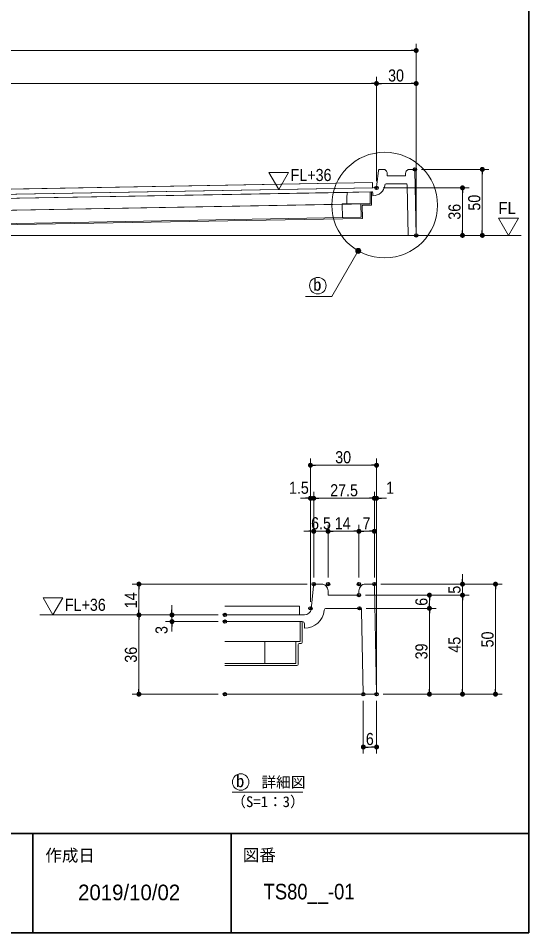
# Model space of a CAD drawing. Units: millimetres, scale not verified, with parts at other scales. Extents: x -3031 to 3031, y -1522 to 1522.
# Drawn here: x 334 to 1106, y -1385 to 0 of the extents above; entities that cross this region are included whole.
import ezdxf
from ezdxf.enums import TextEntityAlignment as Align

# ---------------------------------------------------------------- set-up
doc = ezdxf.new("R2010")
doc.units = ezdxf.units.MM
doc.header["$LTSCALE"] = 10
doc.header["$PDMODE"] = 32
doc.header["$PDSIZE"] = 5
for name, color, linetype, lineweight in [('0-0_1図面枠', 7, 'Continuous', 20), ('0-1_3一般', 7, 'Continuous', 15), ('0-2_2寸法-3', 7, 'Continuous', 15), ('0-3_2寸法-1', 7, 'Continuous', 15), ('0-4_0', 7, 'Continuous', 25), ('0-6_2寸法-2', 7, 'Continuous', 15)]:
    doc.layers.add(name, color=color, linetype=linetype, lineweight=lineweight)
doc.layers.add('0-5_Defpoints', color=7, linetype='Continuous')
doc.styles.add('ＭＳ ゴシック', font='')
doc.styles.add('ＭＳ Ｐゴシック', font='')
doc.styles.get('ＭＳ ゴシック').set_extended_font_data('MS Gothic')
doc.styles.get('ＭＳ Ｐゴシック').set_extended_font_data('MS PGothic')

# ---------------------------------------------------------------- blocks, each defined once
blk = doc.blocks.new('グループ-2')
at = {"layer": '0-0_1図面枠', "lineweight": 35}
for p, q in [((-20000, -12350), (20000, -12350)), ((12500, -12350), (12500, -13850)), ((15500, -12350), (15500, -13850))]:
    blk.add_line(p, q, dxfattribs=at)
blk.add_lwpolyline([(-20000, 13850), (20000, 13850), (20000, -13850), (-20000, -13850)], close=True, dxfattribs=at)
blk = doc.blocks.new('図面枠')
at = {"layer": '0-0_1図面枠'}
blk.add_blockref('グループ-2', (0, 0), dxfattribs=at)
at = {"layer": '0-0_1図面枠', "style": 'ＭＳ Ｐゴシック'}
for s, p in [('作成日', (12687.5, -12825.8)), ('図番', (15675, -12821.1))]:
    blk.add_text(s, height=183.4, dxfattribs=at).set_placement(p, align=Align.BOTTOM_LEFT)
blk = doc.blocks.new('グループ-21')
at = {"layer": '0-1_3一般'}
for p, q in [((17704.1, -2517.6), (17726.5, -2308.2)), ((17746.4, -2290.3), (17798.4, -2290.3)), ((18198.4, -2290.3), (18258.8, -2290.3)), ((18278.8, -2309.9), (18298.4, -3290.3)), ((6517.3, -2770.1), (17645.5, -2571.2)), ((17823.5, -2529.5), (17823.6, -2528.2)), ((17843.5, -2510.3), (18143.2, -2510.3)), ((18163.2, -2529.9), (18178.4, -3290.3)), ((6538, -2829.7), (17623.4, -2631.6)), ((17603.4, -2632), (17257, -2638.2)), ((17603.4, -2632), (17603.4, -2812)), ((17623.4, -2632), (17623.4, -2821.9)), ((17643.8, -2651.6), (17643.8, -2690.3)), ((17643.8, -2690.3), (17644.5, -2690.3)), ((6518.4, -3010.1), (17603.4, -2812)), ((17481.4, -2844.2), (17486.4, -3024.2)), ((17491.2, -2834), (17613.6, -2831.8)), ((10248.4, -3143.5), (17466.2, -3014.5)), ((10248.4, -3163.5), (17476.5, -3034.3)), ((17464.2, -3007.6), (17464.3, -3007.4)), ((6158.4, -3290.3), (19885, -3290.3))]:
    blk.add_line(p, q, dxfattribs=at)
for points in [[(17858.4, -2350.3), (17858.4, -2390.3), (18138.4, -2390.3), (18138.4, -2350.3)], [(6518.4, -2770.1), (6518.4, -2690.1), (17638.4, -2491.4), (17638.4, -2571.4)], [(17257, -2638.2), (10248.4, -2763.4), (10248.4, -2943.5), (17178, -2819.6)], [(17249.1, -2814.6), (17460.8, -2814.6), (17603.4, -2812), (17603.4, -2632)], [(17178, -2819.6), (17178, -2814.6), (17249.1, -2814.6)], [(17461.2, -3014.6), (17461.3, -3014.4), (17461.4, -3014.3), (17461.5, -3014.1), (17461.5, -3013.9), (17461.6, -3013.7), (17461.7, -3013.5), (17461.8, -3013.4), (17461.8, -3013.2), (17461.9, -3013), (17462, -3012.8), (17462.1, -3012.6), (17462.1, -3012.5), (17462.2, -3012.3), (17462.3, -3012.1), (17462.4, -3011.9), (17462.4, -3011.7), (17462.5, -3011.6), (17462.6, -3011.4), (17462.7, -3011.2), (17462.7, -3011), (17462.8, -3010.8), (17462.9, -3010.7), (17463, -3010.5), (17463, -3010.3), (17463.1, -3010.1), (17463.2, -3009.9), (17463.3, -3009.8), (17463.4, -3009.6), (17463.4, -3009.4), (17463.5, -3009.2), (17463.6, -3009), (17463.7, -3008.9), (17463.7, -3008.7), (17463.8, -3008.5), (17463.9, -3008.3), (17464, -3008.1), (17464, -3008), (17464.1, -3007.8), (17464.2, -3007.6)]]:
    blk.add_lwpolyline(points, dxfattribs=at)
for points in [[(17638.4, -2571.4), (17638.4, -2491.4), (10248.4, -2623.4), (10248.4, -2703.4)], [(17178, -2819.6), (17460.8, -2814.6), (17466.2, -3014.5), (17183.4, -3019.6)]]:
    blk.add_lwpolyline(points, close=True, dxfattribs=at)
for centre, radius, start, end in [((17746.4, -2310.3), 20, 131.94225, 173.8845), ((17746.4, -2310.3), 20, 90, 131.94225), ((17798.4, -2350.3), 60, 45, 90), ((17798.4, -2350.3), 60, 0, 45), ((18198.4, -2350.3), 60, 135, 180), ((18198.4, -2350.3), 60, 90, 135), ((18258.8, -2310.3), 20, 45.56132, 90), ((18258.8, -2310.3), 20, 1.12264, 45.56132), ((17644.5, -2510.3), 180, 270, 353.8845), ((17644.4, -2511.2), 60, 271.02378, 312.45414), ((17644.4, -2511.2), 60, 312.45414, 353.8845), ((17843.5, -2530.3), 20, 90, 173.8845), ((18143.2, -2530.3), 20, 45.57311, 90), ((18143.2, -2530.3), 20, 1.14623, 45.57311), ((17997.1, -2759.9), 750, 170.65753, 180), ((17997.1, -2759.9), 750, 170.65753, 180), ((17997.1, -2759.9), 750, 180, 184.17756), ((17997.1, -2759.9), 750, 180, 184.17756), ((17623.8, -2651.6), 20, 45.51189, 91.02378), ((17623.8, -2651.6), 20, 0, 45.51189), ((17491.4, -2844), 10, 136.02378, 181.02378), ((17491.4, -2844), 10, 91.02378, 136.02378), ((17613.4, -2821.9), 10, 271.02378, 315.51189), ((17613.4, -2821.9), 10, 315.51189, 0), ((17245.3, -2906.9), 128.4, 241.14901, 241.32514), ((17476.4, -3024.3), 10, 271.02378, 316.02378), ((17476.4, -3024.3), 10, 316.02378, 1.02378)]:
    blk.add_arc(centre, radius, start, end, dxfattribs=at)
blk = doc.blocks.new('グループ-22')
at = {"layer": '0-1_3一般'}
blk.add_circle((17821.9, -2831.6), 800, dxfattribs=at)
blk.add_blockref('グループ-21', (0, 0), dxfattribs=at)
blk = doc.blocks.new('_Dot')
at = {"layer": '0-4_0'}
blk.add_line((-5, 0), (-10, 0), dxfattribs=at)
for points in [[(0, 0), (-5, 0), (-4.96, 0.63)], [(0, 0), (-4.96, -0.63), (-5, 0)], [(0, 0), (-4.96, 0.63), (-4.84, 1.24)], [(0, 0), (-4.84, -1.24), (-4.96, -0.63)], [(0, 0), (-4.84, 1.24), (-4.65, 1.84)], [(0, 0), (-4.65, -1.84), (-4.84, -1.24)], [(0, 0), (-4.65, 1.84), (-4.38, 2.41)], [(0, 0), (-4.38, -2.41), (-4.65, -1.84)], [(0, 0), (-4.38, 2.41), (-4.05, 2.94)], [(0, 0), (-4.05, -2.94), (-4.38, -2.41)], [(0, 0), (-4.05, 2.94), (-3.64, 3.42)], [(0, 0), (-3.64, -3.42), (-4.05, -2.94)], [(0, 0), (-3.64, 3.42), (-3.19, 3.85)], [(0, 0), (-3.19, -3.85), (-3.64, -3.42)], [(0, 0), (-3.19, 3.85), (-2.68, 4.22)], [(0, 0), (-2.68, -4.22), (-3.19, -3.85)], [(0, 0), (-2.68, 4.22), (-2.13, 4.52)], [(0, 0), (-2.13, -4.52), (-2.68, -4.22)], [(0, 0), (-2.13, 4.52), (-1.55, 4.76)], [(0, 0), (-1.55, -4.76), (-2.13, -4.52)], [(0, 0), (-1.55, 4.76), (-0.94, 4.91)], [(0, 0), (-0.94, -4.91), (-1.55, -4.76)], [(0, 0), (-0.94, 4.91), (-0.31, 4.99)], [(0, 0), (-0.31, -4.99), (-0.94, -4.91)], [(0, 0), (-0.31, 4.99), (0.31, 4.99)], [(0, 0), (0.31, -4.99), (-0.31, -4.99)], [(0, 0), (0.31, 4.99), (0.94, 4.91)], [(0, 0), (0.94, 4.91), (1.55, 4.76)], [(0, 0), (1.55, 4.76), (2.13, 4.52)], [(0, 0), (2.13, 4.52), (2.68, 4.22)], [(0, 0), (2.68, 4.22), (3.19, 3.85)], [(0, 0), (3.19, 3.85), (3.64, 3.42)], [(0, 0), (3.64, 3.42), (4.05, 2.94)], [(0, 0), (4.05, 2.94), (4.38, 2.41)], [(0, 0), (4.38, 2.41), (4.65, 1.84)], [(0, 0), (4.65, 1.84), (4.84, 1.24)], [(0, 0), (4.84, 1.24), (4.96, 0.63)], [(0, 0), (4.96, 0.63), (5, 0)], [(0, 0), (0.94, -4.91), (0.31, -4.99)], [(0, 0), (1.55, -4.76), (0.94, -4.91)], [(0, 0), (2.13, -4.52), (1.55, -4.76)], [(0, 0), (2.68, -4.22), (2.13, -4.52)], [(0, 0), (3.19, -3.85), (2.68, -4.22)], [(0, 0), (3.64, -3.42), (3.19, -3.85)], [(0, 0), (4.05, -2.94), (3.64, -3.42)], [(0, 0), (4.38, -2.41), (4.05, -2.94)], [(0, 0), (4.65, -1.84), (4.38, -2.41)], [(0, 0), (4.84, -1.24), (4.65, -1.84)], [(0, 0), (4.96, -0.63), (4.84, -1.24)], [(0, 0), (5, 0), (4.96, -0.63)]]:
    blk.add_solid(points, dxfattribs=at)
blk = doc.blocks.new('グループ-24')
at = {"layer": '0-2_2寸法-3'}
blk.add_circle((16810.2, -4050.7), 125, dxfattribs=at)
at = {"layer": '0-2_2寸法-3', "style": 'ＭＳ ゴシック'}
blk.add_text('b', height=186.1, dxfattribs=at).set_placement((16739.1, -4183.6), align=Align.BOTTOM_LEFT)
blk = doc.blocks.new('グループ-31')
at = {"layer": '0-1_3一般'}
for p, q in [((16778.4, -8571.2), (16865.1, -8571.2)), ((17531.8, -8571.2), (17632.4, -8571.2)), ((16708, -8948.5), (16745.2, -8601)), ((17665.7, -8603.9), (17698.4, -10237.9)), ((16906.9, -8969.9), (16907.1, -8967.7)), ((16940.2, -8937.9), (17439.7, -8937.9)), ((17473, -8970.6), (17498.4, -10237.9)), ((15404, -9037.9), (16608.6, -9037.9)), ((16574, -9137.9), (16574, -9454.6)), ((16607.4, -9171.2), (16607.4, -9237.9)), ((16607.4, -9237.9), (16608.6, -9237.9)), ((16511.5, -9487.9), (16511.5, -9787.9)), ((16557.4, -9471.2), (16528.2, -9471.2)), ((16006.8, -9771.2), (15404, -9771.2)), ((16494.8, -9804.6), (15404, -9804.6)), ((16478, -9759.7), (16478.2, -9759.4)), ((15404, -10237.9), (17698.4, -10237.9))]:
    blk.add_line(p, q, dxfattribs=at)
for points in [[(16965.1, -8671.2), (16965.1, -8737.9), (17431.8, -8737.9), (17431.8, -8671.2)], [(16531.8, -9037.9), (16531.8, -8904.6), (15404, -8904.6)], [(16570.5, -9137.9), (15404, -9137.9), (16574, -9137.9)], [(15404, -9437.9), (16540.7, -9437.9), (16540.7, -9137.9)], [(16472.9, -9771.2), (16473, -9770.9), (16473.2, -9770.6), (16473.3, -9770.3), (16473.4, -9770), (16473.6, -9769.7), (16473.7, -9769.4), (16473.8, -9769.2), (16473.9, -9768.9), (16474.1, -9768.6), (16474.2, -9768.3), (16474.3, -9768), (16474.5, -9767.7), (16474.6, -9767.4), (16474.7, -9767.1), (16474.9, -9766.8), (16475, -9766.5), (16475.1, -9766.2), (16475.3, -9765.9), (16475.4, -9765.6), (16475.5, -9765.3), (16475.7, -9765), (16475.8, -9764.7), (16475.9, -9764.4), (16476.1, -9764.1), (16476.2, -9763.8), (16476.3, -9763.5), (16476.5, -9763.2), (16476.6, -9762.9), (16476.7, -9762.6), (16476.8, -9762.3), (16477, -9762), (16477.1, -9761.7), (16477.2, -9761.4), (16477.4, -9761.1), (16477.5, -9760.8), (16477.6, -9760.6), (16477.8, -9760.3), (16477.9, -9760), (16478, -9759.7)]]:
    blk.add_lwpolyline(points, dxfattribs=at)
blk.add_lwpolyline([(16006.8, -9437.9), (16478.2, -9437.9), (16478.2, -9771.2), (16006.8, -9771.2)], close=True, dxfattribs=at)
for centre, radius, start, end in [((16778.4, -8604.6), 33.3, 90, 173.8845), ((16865.1, -8671.2), 100, 45, 90), ((17531.8, -8671.2), 100, 90, 135), ((17632.4, -8604.6), 33.3, 45.56132, 90), ((17632.4, -8604.6), 33.3, 1.12264, 45.56132), ((16865.1, -8671.2), 100, 0, 45), ((17531.8, -8671.2), 100, 135, 180), ((16608.6, -8937.9), 100, 270, 353.8845), ((16608.6, -8937.9), 300, 270, 353.8845), ((16940.2, -8971.2), 33.3, 90, 173.8845), ((17439.7, -8971.2), 33.3, 45.57311, 90), ((17439.7, -8971.2), 33.3, 1.14623, 45.57311), ((16574, -9171.2), 33.3, 0, 90), ((16528.2, -9487.9), 16.7, 90, 180), ((16557.4, -9454.6), 16.7, 270, 0), ((16113.4, -9585.3), 214, 240.12523, 240.30136), ((16494.8, -9787.9), 16.7, 270, 0)]:
    blk.add_arc(centre, radius, start, end, dxfattribs=at)
blk = doc.blocks.new('グループ-32')
at = {"layer": '0-2_2寸法-3'}
blk.add_circle((15643.4, -11568.6), 125, dxfattribs=at)
at = {"layer": '0-2_2寸法-3', "style": 'ＭＳ ゴシック'}
blk.add_text('b', height=186.1, dxfattribs=at).set_placement((15572.3, -11701.5), align=Align.BOTTOM_LEFT)
blk = doc.blocks.new('グループ-33')
at = {"layer": '0-2_2寸法-3'}
blk.add_line((15516.8, -11723.6), (16585.6, -11723.6), dxfattribs=at)
blk.add_blockref('グループ-32', (0, 0), dxfattribs=at)
at = {"layer": '0-2_2寸法-3', "style": 'ＭＳ ゴシック'}
for s, p in [('\u3000\u3000詳細図', (15512.3, -11700.7)), ('（S=1：3）', (15501.5, -11996.5))]:
    blk.add_text(s, height=162.9, dxfattribs=at).set_placement(p, align=Align.BOTTOM_LEFT)

msp = doc.modelspace()

# ---------------------------------------------------------------- hatches: boundary and pattern name
at = {"layer": '0-2_2寸法-3'}
msp.add_hatch(color=256, dxfattribs=at).paths.add_polyline_path([(852.25, -352.45, 1), (844.63, -352.45, 1)])

# ---------------------------------------------------------------- linework, layer by layer
msp.add_line((516.65, -903.79), (366.65, -903.79), dxfattribs=at)
for points in [[(728.12, -259.67), (743.12, -233.69), (713.12, -233.69)], [(1075.75, -329.03), (1090.75, -303.05), (1060.75, -303.05)], [(386.65, -903.79), (401.65, -877.81), (371.65, -877.81)]]:
    msp.add_lwpolyline(points, close=True, dxfattribs=at)
msp.add_lwpolyline([(848.44, -352.45), (808.44, -421.73), (768.44, -421.73)], dxfattribs=at)
msp.add_circle((848.44, -352.45), 3.81, dxfattribs=at)
at = {"layer": '0-3_2寸法-1'}
for p, q in [((936.09, -89.03), (936.09, -39.03)), ((-666.4, -49.03), (928.59, -49.03)), ((876.09, -247.03), (876.09, -89.03)), ((876.09, -247.03), (876.09, -89.03)), ((936.09, -319.03), (936.09, -89.03)), ((868.59, -99.03), (-606.4, -99.03)), ((883.6, -99.03), (928.59, -99.03)), ((944.09, -229.03), (1046.09, -229.03)), ((1036.09, -236.53), (1036.09, -321.53)), ((886.09, -257.03), (1016.09, -257.03)), ((1006.09, -264.53), (1006.09, -321.53)), ((946.09, -329.03), (1016.09, -329.03)), ((1016.09, -329.03), (1046.09, -329.03)), ((776.09, -717.12), (776.09, -667.12)), ((783.6, -677.12), (868.59, -677.12)), ((876.09, -717.12), (876.09, -667.12)), ((781.09, -767.12), (781.09, -717.12)), ((872.76, -767.12), (872.76, -717.12)), ((865.26, -727.12), (788.6, -727.12)), ((781.09, -847.12), (781.09, -767.12)), ((802.76, -847.12), (802.76, -767.12)), ((802.76, -847.12), (802.76, -767.12)), ((849.43, -847.12), (849.43, -767.12)), ((849.43, -847.12), (849.43, -767.12)), ((872.76, -847.12), (872.76, -767.12)), ((773.59, -777.12), (766.09, -777.12)), ((802.76, -777.12), (781.09, -777.12)), ((810.26, -777.12), (841.92, -777.12)), ((810.26, -777.12), (817.77, -777.12)), ((865.26, -777.12), (856.93, -777.12)), ((1006.09, -849.62), (1006.09, -842.12)), ((771.09, -857.12), (506.65, -857.12)), ((882.76, -857.12), (1016.09, -857.12)), ((1006.09, -873.79), (1006.09, -857.12)), ((1016.09, -857.12), (1066.09, -857.12)), ((516.65, -864.63), (516.65, -896.29)), ((1056.09, -864.63), (1056.09, -1016.29)), ((859.43, -873.79), (966.09, -873.79)), ((956.09, -886.29), (956.09, -881.29)), ((966.09, -873.79), (1016.09, -873.79)), ((966.09, -873.79), (1016.09, -873.79)), ((1006.09, -881.29), (1006.09, -1016.29)), ((1006.09, -881.29), (1006.09, -888.8)), ((860.22, -893.79), (966.09, -893.79)), ((860.22, -893.79), (966.09, -893.79)), ((636.65, -903.79), (506.65, -903.79)), ((636.65, -903.79), (506.65, -903.79)), ((516.65, -1016.29), (516.65, -911.29)), ((956.09, -901.29), (956.09, -1016.29)), ((636.65, -1023.79), (506.65, -1023.79)), ((886.09, -1023.79), (966.09, -1023.79)), ((966.09, -1023.79), (1016.09, -1023.79)), ((1016.09, -1023.79), (1066.09, -1023.79)), ((856.09, -1033.79), (856.09, -1113.79)), ((876.09, -1033.79), (876.09, -1113.79)), ((863.6, -1103.79), (868.59, -1103.79))]:
    msp.add_line(p, q, dxfattribs=at)
at = {"layer": '0-5_Defpoints'}
for p in [(936.09, -49.03), (936.09, -99.03), (936.09, -99.03), (934.09, -229.03), (876.09, -257.03), (936.09, -329.03), (1006.09, -329.03), (1036.09, -329.03), (876.09, -677.12), (776.09, -727.12), (781.09, -727.12), (876.09, -727.12), (876.09, -727.12), (781.09, -777.12), (849.43, -777.12), (872.76, -777.12), (781.09, -857.12), (802.76, -857.12), (849.43, -857.12), (872.76, -857.12), (872.76, -857.12), (1006.09, -857.12), (1006.09, -857.12), (849.43, -873.79), (956.09, -873.79), (956.09, -873.79), (776.09, -893.79), (850.22, -893.79), (516.65, -903.79), (516.65, -903.79), (566.65, -903.79), (646.65, -903.79), (646.65, -913.79), (646.65, -1023.79), (856.09, -1023.79), (876.09, -1023.79), (876.09, -1023.79), (956.09, -1023.79), (956.09, -1023.79), (1006.09, -1023.79), (1006.09, -1023.79), (1056.09, -1023.79), (876.09, -1103.79)]:
    msp.add_point(p, dxfattribs=at)
at = {"layer": '0-6_2寸法-2'}
for p, q in [((776.09, -883.79), (776.09, -717.12)), ((781.09, -767.12), (781.09, -717.12)), ((872.76, -767.12), (872.76, -717.12)), ((876.09, -1013.79), (876.09, -717.12)), ((768.59, -727.12), (761.09, -727.12)), ((776.09, -727.12), (781.09, -727.12)), ((788.6, -727.12), (796.1, -727.12)), ((865.26, -727.12), (857.75, -727.12)), ((872.76, -727.12), (876.09, -727.12)), ((883.6, -727.12), (891.1, -727.12)), ((566.65, -896.29), (566.65, -888.78)), ((636.65, -903.79), (556.65, -903.79)), ((636.65, -913.79), (556.65, -913.79)), ((566.65, -913.79), (566.65, -903.79)), ((566.65, -921.29), (566.65, -928.8))]:
    msp.add_line(p, q, dxfattribs=at)

# ---------------------------------------------------------------- block references
at = {"layer": '0-0_1図面枠', "xscale": 0.1, "yscale": 0.1}
msp.add_blockref('図面枠', (-893.75, 0), dxfattribs=at)
at = {"layer": '0-1_3一般', "xscale": 0.1, "yscale": 0.1}
for name in ['グループ-22', 'グループ-31']:
    msp.add_blockref(name, (-893.75, 0), dxfattribs=at)
at = {"layer": '0-2_2寸法-3', "xscale": 0.1, "yscale": 0.1}
for name in ['グループ-24', 'グループ-33']:
    msp.add_blockref(name, (-893.75, 0), dxfattribs=at)
at = {"layer": '0-3_2寸法-1', "xscale": 0.7503418, "yscale": 0.7503418}
for p in [(936.09, -49.03), (876.09, -99.03), (936.09, -99.03), (876.09, -677.12), (872.76, -727.12), (781.09, -777.12), (849.43, -777.12), (872.76, -777.12), (876.09, -1103.79)]:
    msp.add_blockref('_Dot', p, dxfattribs=at)
for p, rotation in [((876.09, -99.03), 180), ((1036.09, -229.03), 90), ((1006.09, -257.03), 90), ((1006.09, -329.03), 270), ((1036.09, -329.03), 270), ((776.09, -677.12), 180), ((781.09, -727.12), 180), ((802.76, -777.12), 180), ((802.76, -777.12), 180), ((849.43, -777.12), 180), ((516.65, -857.12), 90), ((1006.09, -857.12), 270), ((1056.09, -857.12), 90), ((956.09, -873.79), 90), ((1006.09, -873.79), 90), ((1006.09, -873.79), 90), ((516.65, -903.79), 270), ((516.65, -903.79), 90), ((956.09, -893.79), 270), ((956.09, -893.79), 90), ((516.65, -1023.79), 270), ((956.09, -1023.79), 270), ((1006.09, -1023.79), 270), ((1056.09, -1023.79), 270), ((856.09, -1103.79), 180)]:
    msp.add_blockref('_Dot', p, dxfattribs=dict(at, rotation=rotation))
at = {"layer": '0-6_2寸法-2', "xscale": 0.7503418, "yscale": 0.7503418}
for p in [(776.09, -727.12), (872.76, -727.12)]:
    msp.add_blockref('_Dot', p, dxfattribs=at)
for p, rotation in [((781.09, -727.12), 180), ((876.09, -727.12), 180), ((566.65, -903.79), 270), ((566.65, -913.79), 90)]:
    msp.add_blockref('_Dot', p, dxfattribs=dict(at, rotation=rotation))

# ---------------------------------------------------------------- texts
at = {"layer": '0-0_1図面枠', "style": 'ＭＳ Ｐゴシック'}
msp.add_text('2019/10/02', height=23.58, dxfattribs=at).set_placement((424.64, -1342.87), align=Align.BOTTOM_LEFT)
at = {"layer": '0-0_1図面枠', "style": 'ＭＳ Ｐゴシック', "width": 0.9}
msp.add_text('TS80__-01', height=23.58, dxfattribs=at).set_placement((705.38, -1341.63), align=Align.BOTTOM_LEFT)
at = {"layer": '0-2_2寸法-3', "style": 'ＭＳ Ｐゴシック'}
for s, width, p in [('FL+36', 0.9, (746.13, -252.22)), ('FL', 0.95, (1060.37, -302.35)), ('FL+36', 0.9, (404.66, -903.09))]:
    msp.add_text(s, height=18.33, dxfattribs=dict(at, width=width)).set_placement(p, align=Align.BOTTOM_LEFT)
at = {"layer": '0-3_2寸法-1', "style": 'ＭＳ Ｐゴシック', "width": 0.9}
for s, height, p in [('30', 18.33, (893.6, -101.51)), ('30', 18.33, (813.6, -679.6)), ('27.5', 18.34, (805.99, -729.65)), ('6.5', 18.33, (777.08, -779.65)), ('14', 18.33, (812.88, -779.6)), ('7', 18.33, (854.89, -779.65)), ('6', 18.33, (859.94, -1106.32))]:
    msp.add_text(s, height=height, dxfattribs=at).set_placement(p, align=Align.BOTTOM_LEFT)
for s, p in [('50', (1038.57, -291.52)), ('36', (1008.62, -305.27)), ('14', (519.13, -893.66)), ('5', (1008.62, -871.6)), ('6', (958.62, -889.94)), ('45', (1008.62, -960.89)), ('50', (1058.57, -952.95)), ('36', (519.18, -976.03)), ('39', (958.62, -971.03))]:
    msp.add_text(s, height=18.33, rotation=90, dxfattribs=at).set_placement(p, align=Align.BOTTOM_LEFT)
at = {"layer": '0-6_2寸法-2', "style": 'ＭＳ Ｐゴシック', "width": 0.9}
for s, p in [('1.5', (743.62, -725.88)), ('1', (890.52, -725.88))]:
    msp.add_text(s, height=18.33, dxfattribs=at).set_placement(p, align=Align.BOTTOM_LEFT)
msp.add_text('3', height=18.33, rotation=90, dxfattribs=at).set_placement((565.42, -932.65), align=Align.BOTTOM_LEFT)

doc.saveas('drawing.dxf')
